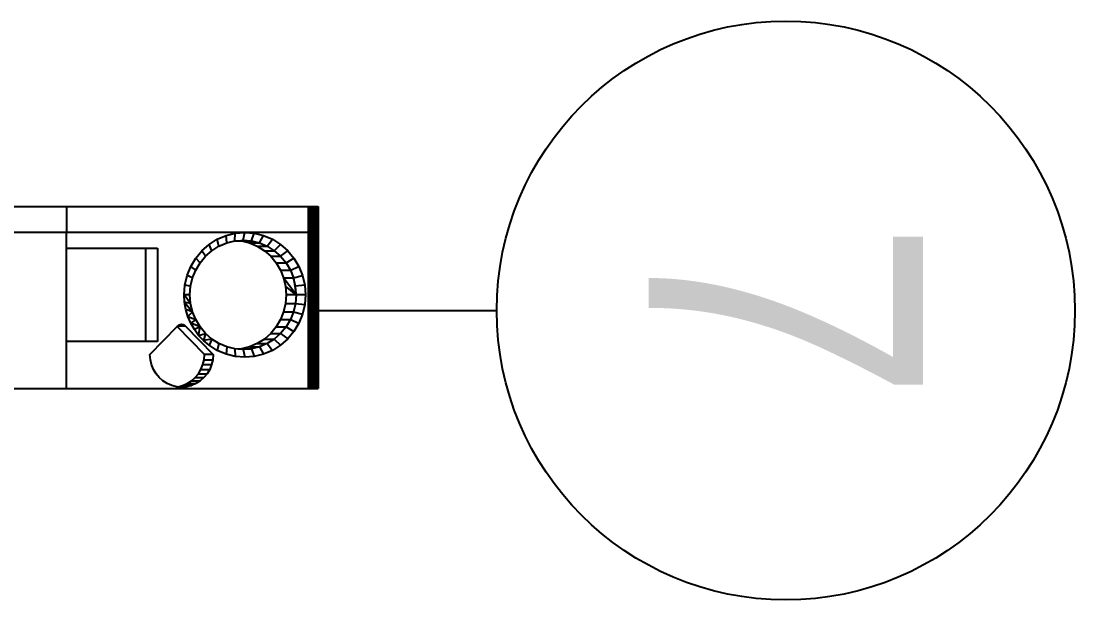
# Model space of a CAD drawing. Header units: inches. Extents: x -38 to 199, y -310 to 64.
# Drawn here: x 73.498 to 74.651, y -60.717 to -60.084 of the extents above; entities that cross this region are included whole.
import ezdxf
from ezdxf.enums import TextEntityAlignment as Align

# ---------------------------------------------------------------- set-up
doc = ezdxf.new("R2010")
doc.units = ezdxf.units.IN
doc.header["$MEASUREMENT"] = 0
doc.set_wipeout_variables(frame=1)
doc.layers.add('PLC', color=7, linetype='Continuous')
doc.styles.get("Standard").update_dxf_attribs({"font": 'arial.ttf'})

# ---------------------------------------------------------------- blocks, each defined once
blk = doc.blocks.new('859-390')
blk.add_wipeout([(-46.298, 0), (-46.298, -6), (45.2, -6), (45.2, 0)])
for p, q in [((35.5, 0), (32.126, 0)), ((35.5, -0.6), (35.5, 0)), ((42.369, 0), (35.5, 0)), ((42.003, -0.03), (42.369, 0)), ((42.302, -0.3), (42.369, 0)), ((44.812, 0), (42.369, 0)), ((42.369, 0), (42.735, -0.03)), ((44.877, 0), (44.812, 0)), ((44.812, 0), (44.812, -6)), ((44.938, 0), (44.877, 0)), ((44.877, -6), (44.877, 0)), ((44.995, 0), (44.938, 0)), ((44.938, 0), (44.938, -6)), ((45.046, 0), (44.995, 0)), ((44.995, 0), (44.995, -6)), ((45.091, 0), (45.046, 0)), ((45.046, -6), (45.046, 0)), ((45.129, 0), (45.091, 0)), ((45.091, 0), (45.091, -6)), ((45.16, 0), (45.129, 0)), ((45.129, -6), (45.129, 0)), ((45.182, 0), (45.16, 0)), ((45.16, 0), (45.16, -6)), ((45.195, 0), (45.182, 0)), ((45.182, 0), (45.182, -6)), ((45.2, 0), (45.195, 0)), ((45.195, -6), (45.195, 0)), ((45.2, 0), (45.2, -6)), ((40.995, -0.458), (41.308, -0.262)), ((41.308, -0.262), (41.647, -0.117)), ((41.373, -0.529), (41.308, -0.262)), ((41.373, -0.529), (41.67, -0.403)), ((41.647, -0.117), (42.003, -0.03)), ((41.67, -0.403), (41.647, -0.117)), ((41.67, -0.403), (41.982, -0.326)), ((41.982, -0.326), (42.003, -0.03)), ((41.982, -0.326), (42.111, -0.315)), ((42.111, -0.315), (42.302, -0.3)), ((42.111, -0.315), (42.239, -0.326)), ((42.239, -0.326), (42.552, -0.403)), ((42.239, -0.326), (42.622, -0.326)), ((42.302, -0.3), (42.622, -0.326)), ((42.552, -0.403), (42.848, -0.529)), ((42.552, -0.403), (42.934, -0.403)), ((42.622, -0.326), (42.735, -0.03)), ((42.622, -0.326), (42.934, -0.403)), ((42.735, -0.03), (43.092, -0.117)), ((42.934, -0.403), (43.092, -0.117)), ((42.934, -0.403), (43.231, -0.529)), ((43.092, -0.117), (43.431, -0.262)), ((43.231, -0.529), (43.431, -0.262)), ((43.431, -0.262), (43.744, -0.458)), ((35.5, -4.2), (35.5, -0.6)), ((35.5, -0.6), (38.558, -0.6)), ((38.558, -4.2), (38.558, -0.6)), ((38.558, -0.6), (39.008, -0.6)), ((39.008, -0.6), (39.008, -4.2)), ((40.477, -0.989), (40.716, -0.703)), ((40.716, -0.703), (40.995, -0.458)), ((40.855, -0.915), (40.716, -0.703)), ((40.855, -0.915), (41.099, -0.701)), ((41.099, -0.701), (40.995, -0.458)), ((41.099, -0.701), (41.373, -0.529)), ((42.848, -0.529), (43.122, -0.701)), ((42.848, -0.529), (43.231, -0.529)), ((43.122, -0.701), (43.366, -0.915)), ((43.122, -0.701), (43.505, -0.701)), ((43.231, -0.529), (43.505, -0.701)), ((43.505, -0.701), (43.744, -0.458)), ((43.505, -0.701), (43.749, -0.915)), ((43.744, -0.458), (44.023, -0.703)), ((43.749, -0.915), (44.023, -0.703)), ((44.023, -0.703), (44.261, -0.989)), ((40.286, -1.31), (40.477, -0.989)), ((40.646, -1.166), (40.477, -0.989)), ((40.479, -1.447), (40.646, -1.166)), ((40.646, -1.166), (40.855, -0.915)), ((43.366, -0.915), (43.575, -1.166)), ((43.366, -0.915), (43.749, -0.915)), ((43.575, -1.166), (43.743, -1.447)), ((43.575, -1.166), (43.957, -1.166)), ((43.749, -0.915), (43.957, -1.166)), ((43.957, -1.166), (44.261, -0.989)), ((43.957, -1.166), (44.125, -1.447)), ((44.261, -0.989), (44.453, -1.31)), ((40.145, -1.658), (40.286, -1.31)), ((40.479, -1.447), (40.286, -1.31)), ((40.356, -1.751), (40.479, -1.447)), ((43.743, -1.447), (43.865, -1.751)), ((43.743, -1.447), (44.125, -1.447)), ((44.125, -1.447), (44.453, -1.31)), ((44.125, -1.447), (44.248, -1.751)), ((44.453, -1.31), (44.593, -1.658)), ((40.031, -2.4), (40.06, -2.025)), ((40.06, -2.025), (40.145, -1.658)), ((40.281, -2.071), (40.06, -2.025)), ((40.356, -1.751), (40.145, -1.658)), ((40.281, -2.071), (40.356, -1.751)), ((43.865, -1.751), (43.94, -2.071)), ((43.865, -1.751), (44.248, -1.751)), ((44.348, -2.4), (43.865, -1.751)), ((44.248, -1.751), (44.593, -1.658)), ((44.248, -1.751), (44.348, -2.4)), ((44.323, -2.071), (44.248, -1.751)), ((44.679, -2.025), (44.323, -2.071)), ((44.593, -1.658), (44.679, -2.025)), ((44.679, -2.025), (44.708, -2.4)), ((40.256, -2.4), (40.031, -2.4)), ((40.281, -2.729), (40.031, -2.4)), ((40.047, -2.682), (40.031, -2.4)), ((40.256, -2.4), (40.281, -2.071)), ((40.281, -2.729), (40.256, -2.4)), ((43.94, -2.071), (43.966, -2.4)), ((44.348, -2.4), (43.94, -2.071)), ((43.966, -2.4), (43.94, -2.729)), ((44.348, -2.4), (43.966, -2.4)), ((44.348, -2.4), (44.323, -2.071)), ((44.348, -2.4), (44.323, -2.729)), ((44.708, -2.4), (44.348, -2.4)), ((44.708, -2.4), (44.679, -2.775)), ((40.281, -2.729), (40.047, -2.682)), ((40.095, -2.96), (40.047, -2.682)), ((40.047, -2.682), (40.356, -3.049)), ((40.356, -3.049), (40.281, -2.729)), ((43.94, -2.729), (43.865, -3.049)), ((43.94, -2.729), (44.323, -2.729)), ((44.323, -2.729), (44.248, -3.049)), ((44.323, -2.729), (44.679, -2.775)), ((44.679, -2.775), (44.593, -3.142)), ((40.356, -3.049), (40.095, -2.96)), ((40.175, -3.231), (40.095, -2.96)), ((40.175, -3.231), (40.356, -3.049)), ((40.286, -3.49), (40.175, -3.231)), ((40.175, -3.231), (40.479, -3.353)), ((40.479, -3.353), (40.356, -3.049)), ((43.865, -3.049), (43.743, -3.353)), ((43.865, -3.049), (44.248, -3.049)), ((44.248, -3.049), (44.125, -3.353)), ((44.248, -3.049), (44.593, -3.142)), ((44.593, -3.142), (44.453, -3.49)), ((38.715, -4.7), (39.765, -3.623)), ((39.765, -3.623), (39.796, -3.591)), ((40.814, -4.7), (39.765, -3.623)), ((39.796, -3.591), (39.819, -3.571)), ((39.796, -3.591), (40.071, -3.591)), ((39.819, -3.571), (39.845, -3.555)), ((39.819, -3.571), (40.048, -3.571)), ((39.845, -3.555), (39.873, -3.543)), ((39.845, -3.555), (40.022, -3.555)), ((39.873, -3.543), (39.903, -3.535)), ((39.873, -3.543), (39.994, -3.543)), ((39.903, -3.535), (39.933, -3.533)), ((39.903, -3.535), (39.964, -3.535)), ((39.933, -3.533), (39.964, -3.535)), ((39.964, -3.535), (39.994, -3.543)), ((39.994, -3.543), (40.022, -3.555)), ((40.022, -3.555), (40.048, -3.571)), ((40.048, -3.571), (40.071, -3.591)), ((40.071, -3.591), (41.151, -4.7)), ((40.479, -3.353), (40.286, -3.49)), ((40.646, -3.634), (40.286, -3.49)), ((40.425, -3.733), (40.286, -3.49)), ((40.646, -3.634), (40.425, -3.733)), ((40.646, -3.634), (40.479, -3.353)), ((40.591, -3.959), (40.646, -3.634)), ((40.855, -3.885), (40.646, -3.634)), ((43.575, -3.634), (43.366, -3.885)), ((43.743, -3.353), (43.575, -3.634)), ((43.575, -3.634), (43.957, -3.634)), ((43.743, -3.353), (44.125, -3.353)), ((43.957, -3.634), (43.749, -3.885)), ((44.125, -3.353), (43.957, -3.634)), ((43.957, -3.634), (44.261, -3.811)), ((44.125, -3.353), (44.453, -3.49)), ((44.453, -3.49), (44.261, -3.811)), ((40.591, -3.959), (40.425, -3.733)), ((40.591, -3.959), (40.855, -3.885)), ((40.782, -4.162), (40.591, -3.959)), ((40.855, -3.885), (40.782, -4.162)), ((41.099, -4.099), (40.855, -3.885)), ((43.366, -3.885), (43.122, -4.099)), ((43.366, -3.885), (43.749, -3.885)), ((43.749, -3.885), (43.505, -4.099)), ((43.749, -3.885), (44.023, -4.097)), ((44.261, -3.811), (44.023, -4.097)), ((38.558, -4.2), (35.5, -4.2)), ((35.5, -6), (35.5, -4.2)), ((39.008, -4.2), (38.558, -4.2)), ((41.099, -4.099), (40.782, -4.162)), ((40.995, -4.342), (40.782, -4.162)), ((41.099, -4.099), (40.995, -4.342)), ((41.308, -4.538), (40.995, -4.342)), ((41.373, -4.271), (41.099, -4.099)), ((41.373, -4.271), (41.308, -4.538)), ((41.67, -4.397), (41.373, -4.271)), ((41.67, -4.397), (41.647, -4.683)), ((41.982, -4.474), (41.67, -4.397)), ((42.552, -4.397), (42.239, -4.474)), ((42.848, -4.271), (42.552, -4.397)), ((42.552, -4.397), (42.934, -4.397)), ((42.934, -4.397), (42.622, -4.474)), ((43.122, -4.099), (42.848, -4.271)), ((42.848, -4.271), (43.231, -4.271)), ((43.231, -4.271), (42.934, -4.397)), ((42.934, -4.397), (43.092, -4.683)), ((43.122, -4.099), (43.505, -4.099)), ((43.505, -4.099), (43.231, -4.271)), ((43.231, -4.271), (43.431, -4.538)), ((43.744, -4.342), (43.431, -4.538)), ((43.505, -4.099), (43.744, -4.342)), ((44.023, -4.097), (43.744, -4.342)), ((38.73, -4.896), (38.715, -4.7)), ((40.799, -4.896), (40.814, -4.7)), ((41.151, -4.7), (40.814, -4.7)), ((41.151, -4.7), (41.136, -4.896)), ((41.647, -4.683), (41.308, -4.538)), ((42.003, -4.77), (41.647, -4.683)), ((41.982, -4.474), (42.003, -4.77)), ((42.111, -4.485), (41.982, -4.474)), ((42.369, -4.8), (42.003, -4.77)), ((42.239, -4.474), (42.111, -4.485)), ((42.302, -4.5), (42.111, -4.485)), ((42.239, -4.474), (42.622, -4.474)), ((42.622, -4.474), (42.302, -4.5)), ((42.302, -4.5), (42.369, -4.8)), ((42.735, -4.77), (42.369, -4.8)), ((42.622, -4.474), (42.735, -4.77)), ((43.092, -4.683), (42.735, -4.77)), ((43.431, -4.538), (43.092, -4.683)), ((38.775, -5.086), (38.73, -4.896)), ((38.848, -5.267), (38.775, -5.086)), ((38.948, -5.435), (38.848, -5.267)), ((40.581, -5.435), (40.681, -5.267)), ((40.681, -5.267), (40.754, -5.086)), ((40.681, -5.267), (41.019, -5.267)), ((40.754, -5.086), (40.799, -4.896)), ((40.754, -5.086), (41.092, -5.086)), ((40.799, -4.896), (41.136, -4.896)), ((41.019, -5.267), (40.919, -5.435)), ((41.092, -5.086), (41.019, -5.267)), ((41.136, -4.896), (41.092, -5.086)), ((39.072, -5.584), (38.948, -5.435)), ((39.217, -5.711), (39.072, -5.584)), ((40.312, -5.711), (40.457, -5.584)), ((40.457, -5.584), (40.581, -5.435)), ((40.457, -5.584), (40.795, -5.584)), ((40.581, -5.435), (40.919, -5.435)), ((40.795, -5.584), (40.649, -5.711)), ((40.919, -5.435), (40.795, -5.584)), ((32.126, -6), (35.5, -6)), ((35.5, -6), (44.812, -6)), ((39.38, -5.814), (39.217, -5.711)), ((39.557, -5.889), (39.38, -5.814)), ((39.743, -5.935), (39.557, -5.889)), ((39.765, -5.936), (39.743, -5.935)), ((39.765, -5.936), (39.786, -5.935)), ((39.933, -5.95), (39.765, -5.936)), ((39.786, -5.935), (39.972, -5.889)), ((39.786, -5.935), (40.124, -5.935)), ((40.124, -5.935), (39.933, -5.95)), ((39.972, -5.889), (40.149, -5.814)), ((39.972, -5.889), (40.31, -5.889)), ((40.31, -5.889), (40.124, -5.935)), ((40.149, -5.814), (40.312, -5.711)), ((40.149, -5.814), (40.486, -5.814)), ((40.486, -5.814), (40.31, -5.889)), ((40.312, -5.711), (40.649, -5.711)), ((40.649, -5.711), (40.486, -5.814)), ((44.812, -6), (44.877, -6)), ((44.877, -6), (44.938, -6)), ((44.938, -6), (44.995, -6)), ((44.995, -6), (45.046, -6)), ((45.046, -6), (45.091, -6)), ((45.091, -6), (45.129, -6)), ((45.129, -6), (45.16, -6)), ((45.16, -6), (45.182, -6)), ((45.182, -6), (45.195, -6)), ((45.195, -6), (45.2, -6))]:
    blk.add_line(p, q)
blk = doc.blocks.new('859-525')
at = {"color": 30}
blk.add_wipeout([(-45.2, 0), (-45.2, -1), (45.2, -1), (45.2, 0)], dxfattribs=at)
for p, q in [((-45.195, 0), (-45.2, 0)), ((-45.2, 0), (-45.2, -1)), ((-45.182, 0), (-45.195, 0)), ((-45.195, 0), (-45.195, -1)), ((-45.182, -1), (-45.182, 0)), ((-45.16, 0), (-45.182, 0)), ((-45.16, -1), (-45.16, 0)), ((-45.129, 0), (-45.16, 0)), ((-45.091, 0), (-45.129, 0)), ((-45.129, 0), (-45.129, -1)), ((-45.091, -1), (-45.091, 0)), ((-45.046, 0), (-45.091, 0)), ((-44.995, 0), (-45.046, 0)), ((-45.046, 0), (-45.046, -1)), ((-44.995, -1), (-44.995, 0)), ((-44.938, 0), (-44.995, 0)), ((-44.938, -1), (-44.938, 0)), ((-44.877, 0), (-44.938, 0)), ((-44.812, 0), (-44.877, 0)), ((-44.877, 0), (-44.877, -1)), ((-35.5, 0), (-44.812, 0)), ((-44.812, -1), (-44.812, 0)), ((-35.5, -1), (-35.5, 0)), ((-32.126, 0), (-35.5, 0)), ((-32.126, -1), (-32.126, 0)), ((-32.107, 0), (-32.126, 0)), ((-32.079, 0), (-32.107, 0)), ((-32.107, 0), (-32.107, -1)), ((-32.079, -1), (-32.079, 0)), ((-32.043, 0), (-32.079, 0)), ((-32.043, -1), (-32.043, 0)), ((-32, 0), (-32.043, 0)), ((-31.951, 0), (-32, 0)), ((-32, 0), (-32, -1)), ((-31.951, -1), (-31.951, 0)), ((-31.895, 0), (-31.951, 0)), ((-31.835, 0), (-31.895, 0)), ((-31.895, 0), (-31.895, -1)), ((-31.835, -1), (-31.835, 0)), ((-31.772, 0), (-31.835, 0)), ((-31.772, -1), (-31.772, 0)), ((-31.706, 0), (-31.772, 0)), ((-31.639, 0), (-31.706, 0)), ((-31.706, 0), (-31.706, -1)), ((-31.639, -1), (-31.639, 0)), ((-3.7, 0), (-31.639, 0)), ((-3.7, -1), (-3.7, 0)), ((-3.573, -1), (-3.7, 0)), ((-3.636, 0), (-3.7, 0)), ((-3.573, -1), (-3.636, 0)), ((-3.573, 0), (-3.636, 0)), ((-3.573, -1), (-3.573, 0)), ((-3.513, 0), (-3.573, 0)), ((-3.513, -1), (-3.513, 0)), ((-3.455, 0), (-3.513, 0)), ((-3.455, -1), (-3.455, 0)), ((-3.401, 0), (-3.455, 0)), ((-3.401, -1), (-3.401, 0)), ((-3.352, 0), (-3.401, 0)), ((-3.352, -1), (-3.352, 0)), ((-3.309, 0), (-3.352, 0)), ((-3.309, -1), (-3.309, 0)), ((-3.273, 0), (-3.309, 0)), ((-3.273, -1), (-3.273, 0)), ((-3.243, 0), (-3.273, 0)), ((-3.243, -1), (-3.243, 0)), ((-3.221, 0), (-3.243, 0)), ((-3.221, -1), (-3.221, 0)), ((-3.212, 0), (-3.221, 0)), ((-3.2, 0), (-3.212, 0)), ((-3.212, 0), (-3.212, -1)), ((-3.2, -1), (-3.2, 0)), ((-3.185, 0), (-3.2, 0)), ((-3.168, 0), (-3.185, 0)), ((-3.185, 0), (-3.185, -1)), ((-3.168, -1), (-3.168, 0)), ((-3.149, -1), (-3.168, 0)), ((-3.127, -1), (-3.168, 0)), ((-3.168, 0), (-3.127, 0)), ((-3.127, -1), (-3.127, 0)), ((-3.104, 0), (-3.127, 0)), ((-3.08, 0), (-3.104, 0)), ((-3.104, 0), (-3.104, -1)), ((-3.08, -1), (-3.08, 0)), ((-3.055, 0), (-3.08, 0)), ((-3.029, 0), (-3.055, 0)), ((-3.055, 0), (-3.055, -1)), ((-3.029, -1), (-3.029, 0)), ((5.029, 0), (-3.029, 0)), ((5.029, -1), (5.029, 0)), ((5.055, 0), (5.029, 0)), ((5.08, 0), (5.055, 0)), ((5.055, 0), (5.055, -1)), ((5.08, -1), (5.08, 0)), ((5.104, 0), (5.08, 0)), ((5.127, 0), (5.104, 0)), ((5.104, 0), (5.104, -1)), ((5.127, -1), (5.127, 0)), ((5.149, 0), (5.127, 0)), ((5.168, 0), (5.149, 0)), ((5.149, 0), (5.149, -1)), ((5.168, -1), (5.168, 0)), ((5.185, 0), (5.168, 0)), ((5.2, 0), (5.185, 0)), ((5.185, 0), (5.185, -1)), ((5.2, -1), (5.2, 0)), ((5.212, 0), (5.2, 0)), ((5.221, 0), (5.212, 0)), ((5.212, 0), (5.212, -1)), ((5.221, -1), (5.221, 0)), ((5.243, 0), (5.221, 0)), ((5.243, -1), (5.243, 0)), ((5.273, 0), (5.243, 0)), ((5.273, -1), (5.273, 0)), ((5.309, 0), (5.273, 0)), ((5.309, -1), (5.309, 0)), ((5.352, 0), (5.309, 0)), ((5.352, -1), (5.352, 0)), ((5.401, 0), (5.352, 0)), ((5.401, -1), (5.401, 0)), ((5.455, 0), (5.401, 0)), ((5.455, -1), (5.455, 0)), ((5.513, 0), (5.455, 0)), ((5.513, -1), (5.513, 0)), ((5.573, 0), (5.513, 0)), ((5.573, -1), (5.573, 0)), ((5.636, 0), (5.573, 0)), ((5.636, -1), (5.636, 0)), ((5.7, 0), (5.636, 0)), ((5.7, -1), (5.7, 0)), ((31.639, 0), (5.7, 0)), ((31.639, -1), (31.639, 0)), ((31.706, 0), (31.639, 0)), ((31.772, 0), (31.706, 0)), ((31.706, 0), (31.706, -1)), ((31.772, -1), (31.772, 0)), ((31.835, 0), (31.772, 0)), ((31.835, -1), (31.835, 0)), ((31.895, 0), (31.835, 0)), ((31.951, 0), (31.895, 0)), ((31.895, 0), (31.895, -1)), ((31.951, -1), (31.951, 0)), ((32, 0), (31.951, 0)), ((32.043, 0), (32, 0)), ((32, 0), (32, -1)), ((32.043, -1), (32.043, 0)), ((32.079, 0), (32.043, 0)), ((32.079, -1), (32.079, 0)), ((32.107, 0), (32.079, 0)), ((32.126, 0), (32.107, 0)), ((32.107, 0), (32.107, -1)), ((32.126, -1), (32.126, 0)), ((35.5, 0), (32.126, 0)), ((35.5, -1), (35.5, 0)), ((44.812, 0), (35.5, 0)), ((44.812, -1), (44.812, 0)), ((44.877, 0), (44.812, 0)), ((44.938, 0), (44.877, 0)), ((44.877, 0), (44.877, -1)), ((44.938, -1), (44.938, 0)), ((44.995, 0), (44.938, 0)), ((44.995, -1), (44.995, 0)), ((45.046, 0), (44.995, 0)), ((45.091, 0), (45.046, 0)), ((45.046, 0), (45.046, -1)), ((45.091, -1), (45.091, 0)), ((45.129, 0), (45.091, 0)), ((45.16, 0), (45.129, 0)), ((45.129, 0), (45.129, -1)), ((45.16, -1), (45.16, 0)), ((45.182, 0), (45.16, 0)), ((45.182, -1), (45.182, 0)), ((45.195, 0), (45.182, 0)), ((45.2, 0), (45.195, 0)), ((45.195, 0), (45.195, -1)), ((45.2, -1), (45.2, 0)), ((-45.2, -1), (-45.195, -1)), ((-45.195, -1), (-45.182, -1)), ((-45.182, -1), (-45.16, -1)), ((-45.16, -1), (-45.129, -1)), ((-45.129, -1), (-45.091, -1)), ((-45.091, -1), (-45.046, -1)), ((-45.046, -1), (-44.995, -1)), ((-44.995, -1), (-44.938, -1)), ((-44.938, -1), (-44.877, -1)), ((-44.877, -1), (-44.812, -1)), ((-44.812, -1), (-35.5, -1)), ((-35.5, -1), (-32.126, -1)), ((-32.126, -1), (-32.107, -1)), ((-32.107, -1), (-32.079, -1)), ((-32.079, -1), (-32.043, -1)), ((-32.043, -1), (-32, -1)), ((-32, -1), (-31.951, -1)), ((-31.951, -1), (-31.895, -1)), ((-31.895, -1), (-31.835, -1)), ((-31.835, -1), (-31.772, -1)), ((-31.772, -1), (-31.706, -1)), ((-31.706, -1), (-31.639, -1)), ((-31.639, -1), (-3.7, -1)), ((-3.573, -1), (-3.7, -1)), ((-3.573, -1), (-3.513, -1)), ((-3.513, -1), (-3.455, -1)), ((-3.455, -1), (-3.401, -1)), ((-3.401, -1), (-3.352, -1)), ((-3.352, -1), (-3.309, -1)), ((-3.309, -1), (-3.273, -1)), ((-3.273, -1), (-3.243, -1)), ((-3.243, -1), (-3.221, -1)), ((-3.221, -1), (-3.212, -1)), ((-3.212, -1), (-3.2, -1)), ((-3.2, -1), (-3.185, -1)), ((-3.185, -1), (-3.168, -1)), ((-3.168, -1), (-3.149, -1)), ((-3.149, -1), (-3.127, -1)), ((-3.127, -1), (-3.104, -1)), ((-3.104, -1), (-3.08, -1)), ((-3.08, -1), (-3.055, -1)), ((-3.055, -1), (-3.029, -1)), ((-3.029, -1), (5.029, -1)), ((5.029, -1), (5.055, -1)), ((5.055, -1), (5.08, -1)), ((5.08, -1), (5.104, -1)), ((5.104, -1), (5.127, -1)), ((5.127, -1), (5.149, -1)), ((5.149, -1), (5.168, -1)), ((5.168, -1), (5.185, -1)), ((5.185, -1), (5.2, -1)), ((5.2, -1), (5.212, -1)), ((5.212, -1), (5.221, -1)), ((5.221, -1), (5.243, -1)), ((5.243, -1), (5.273, -1)), ((5.273, -1), (5.309, -1)), ((5.309, -1), (5.352, -1)), ((5.352, -1), (5.401, -1)), ((5.401, -1), (5.455, -1)), ((5.455, -1), (5.513, -1)), ((5.513, -1), (5.573, -1)), ((5.573, -1), (5.636, -1)), ((5.636, -1), (5.7, -1)), ((5.7, -1), (31.639, -1)), ((31.639, -1), (31.706, -1)), ((31.706, -1), (31.772, -1)), ((31.772, -1), (31.835, -1)), ((31.835, -1), (31.895, -1)), ((31.895, -1), (31.951, -1)), ((31.951, -1), (32, -1)), ((32, -1), (32.043, -1)), ((32.043, -1), (32.079, -1)), ((32.079, -1), (32.107, -1)), ((32.107, -1), (32.126, -1)), ((32.126, -1), (35.5, -1)), ((35.5, -1), (44.812, -1)), ((44.812, -1), (44.877, -1)), ((44.877, -1), (44.938, -1)), ((44.938, -1), (44.995, -1)), ((44.995, -1), (45.046, -1)), ((45.046, -1), (45.091, -1)), ((45.091, -1), (45.129, -1)), ((45.129, -1), (45.16, -1)), ((45.16, -1), (45.182, -1)), ((45.182, -1), (45.195, -1)), ((45.195, -1), (45.2, -1))]:
    blk.add_line(p, q, dxfattribs=at)
blk = doc.blocks.new('7a')
blk.add_circle((79.5073, 22.4373), 0.3164)
at = {"xscale": 0.02841390968980154, "yscale": 0.02841390968980154, "zscale": 0.02841390968980154, "rotation": 90}
blk.add_blockref('859-390', (79.422, 20.6413), dxfattribs=at)
at = {"width": 0.85}
blk.add_text('7', height=0.3, dxfattribs=at).set_placement((79.5073, 22.4373), align=Align.MIDDLE)
at = {"layer": 'PLC'}
blk.add_line((79.5073, 21.9256), (79.5073, 22.1209), dxfattribs=at)
at = {"xscale": -0.02841390968980154, "yscale": 0.02841390968980154, "zscale": 0.02841390968980154, "rotation": 270}
blk.add_blockref('859-525', (79.422, 20.6413), dxfattribs=at)
at = {"layer": 'PLC'}
blk.add_line((79.5925, 21.9256), (79.3936, 21.9225), dxfattribs=at)

msp = doc.modelspace()

# ---------------------------------------------------------------- block references
at = {"layer": 'PLC', "rotation": 270}
msp.add_blockref('7a', (51.89763, 19.10672), dxfattribs=at)

doc.saveas('drawing.dxf')
